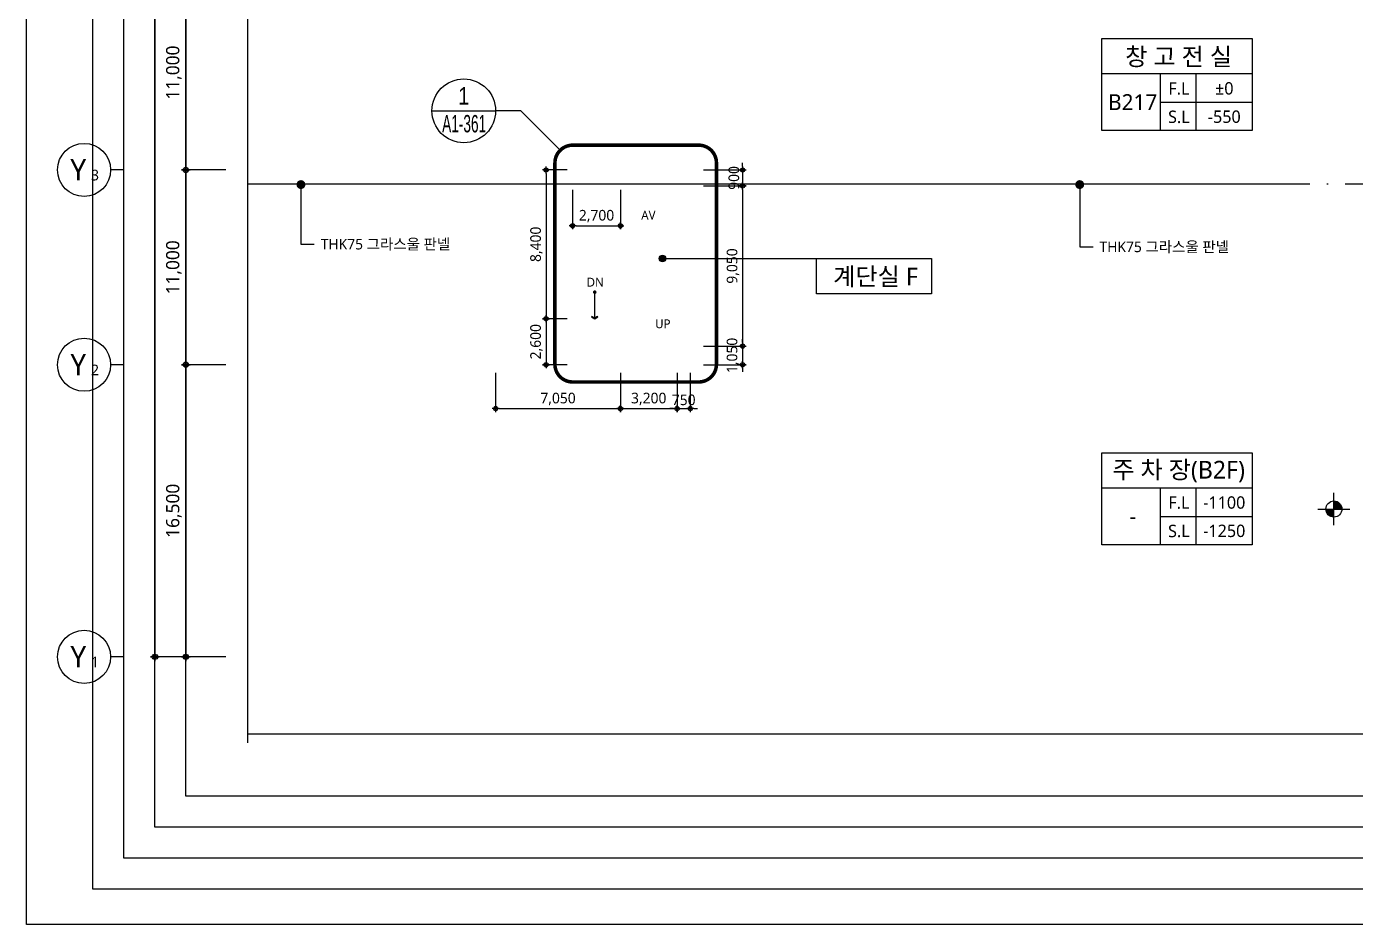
# Model space of a CAD drawing. Header units: millimetres. Extents: x 45782458 to 46215946, y 191740 to 1509539.
# Drawn here: x 46006272 to 46081348, y 1199740 to 1250449 of the extents above; entities that cross this region are included whole.
import ezdxf
from ezdxf.enums import TextEntityAlignment as Align

# ---------------------------------------------------------------- set-up
doc = ezdxf.new("R2010")
doc.units = ezdxf.units.MM
doc.header["$LTSCALE"] = 1000
doc.header["$MEASUREMENT"] = 0
doc.header["$PDSIZE"] = -10
doc.linetypes.add('CEN', pattern=[62, 60, -1, 0, -1])
doc.linetypes.add('SYM$0$DASHDOT', pattern=[1, 0.5, -0.25, 0, -0.25])
doc.layers.get('0').update_dxf_attribs({"linetype": 'CONTINUOUS'})
doc.layers.get('Defpoints').update_dxf_attribs({"color": 171, "linetype": 'CONTINUOUS'})
for name, color, linetype in [('Center(AR)', 30, 'CEN'), ('DIM', 7, 'CONTINUOUS'), ('LED', 7, 'CONTINUOUS'), ('NDIM', 7, 'CONTINUOUS'), ('SYM', 7, 'CONTINUOUS'), ('SYM(AXIS)', 7, 'CONTINUOUS'), ('SYM(STAIR)', 251, 'CONTINUOUS'), ('SYMBOL', 7, 'CONTINUOUS'), ('TEXT(AXIS)', 2, 'CONTINUOUS'), ('TEXT(MIN)', 7, 'CONTINUOUS'), ('TEXT(실명)', 3, 'CONTINUOUS'), ('TEXT-기입', 6, 'CONTINUOUS'), ('TITLE', 7, 'CONTINUOUS'), ('구간정리', 6, 'CONTINUOUS'), ('구간정리-TEXT', 3, 'CONTINUOUS')]:
    doc.layers.add(name, color=color, linetype=linetype)
doc.styles.add('CGS', font='cgse', dxfattribs={"bigfont": 'cgs'})
doc.styles.add('SYM$0$ARIAL', font='arial.ttf')
doc.styles.add('SYM$0$돋움', font='', dxfattribs={"width": 0.9})
doc.styles.add('TE', font='malgun_0.ttf')
doc.styles.add('나눔바른고딕', font='NanumBarunGothic.ttf')
doc.styles.get('SYM$0$돋움').set_extended_font_data('Dotum')
doc.dimstyles.new('BA', dxfattribs={"dimscale": 500, "dimtxt": 3, "dimasz": 1, "dimexe": 1, "dimexo": 5, "dimgap": 0.9, "dimtad": 1, "dimdec": 0, "dimdsep": 46, "dimlunit": 6, "dimtxsty": 'TE', "dimblk": 'DDD', "dimcen": 2.5, "dimclrd": 256, "dimclre": 256, "dimclrt": 3, "dimazin": 2, "dimtfac": 1, "dimtdec": 0, "dimtix": 1, "dimtmove": 2, "dimatfit": 3, "dimldrblk": 'DDD', "dimfxl": 1, "dimtolj": 1, "dimtzin": 0, "dimarcsym": 2})
doc.dimstyles.new('NDIM 1200', dxfattribs={"dimscale": 500, "dimtxt": 3, "dimasz": 1, "dimexe": 2, "dimexo": 2, "dimgap": 1, "dimtad": 1, "dimdec": 0, "dimdsep": 46, "dimtxsty": 'CGS', "dimblk": 'DOT0', "dimcen": 1, "dimdle": 8, "dimclrd": 2, "dimclre": 2, "dimclrt": 2, "dimadec": 0, "dimazin": 0, "dimtfac": 1, "dimtdec": 0, "dimtix": 1, "dimtmove": 2, "dimatfit": 3, "dimldrblk": 'DOT0', "dimfxl": 1, "dimtolj": 1, "dimtzin": 0, "dimlwd": -1, "dimlwe": -1, "dimarcsym": 0})

# ---------------------------------------------------------------- blocks, each defined once
blk = doc.blocks.new('A$C2F20087E')
at = {"layer": 'SYM(AXIS)'}
blk.add_line((600, 0), (600, 300), dxfattribs=at)
blk.add_circle((600, 900), 600, dxfattribs=at)
blk = doc.blocks.new('DDD')
at = {"layer": 'DIM', "color": 0}
for p, q in [((-1, 0), (1, 0)), ((0, -1), (0, 1))]:
    blk.add_line(p, q, dxfattribs=at)
for radius in [0.6, 0.3]:
    blk.add_circle((0, 0), radius, dxfattribs=at)
blk = doc.blocks.new('*D293')
at = {"layer": 'Defpoints', "color": 0, "ltscale": 0.4, "transparency": 16777216}
for p in [(46018772, 1231351), (46015272, 1214851), (46018772, 1214851)]:
    blk.add_point(p, dxfattribs=at)
at = {"layer": 'NDIM', "lineweight": -2, "ltscale": 0.4, "transparency": 16777216}
for p, q in [((46017522, 1231351), (46015022, 1231351)), ((46015272, 1231101), (46015272, 1215101)), ((46017522, 1214851), (46015022, 1214851))]:
    blk.add_line(p, q, dxfattribs=at)
at = {"layer": 'NDIM', "lineweight": -2, "ltscale": 0.4, "transparency": 16777216, "xscale": 250, "yscale": 250, "zscale": 250}
for p, rotation in [((46015272, 1231351), 90), ((46015272, 1214851), 270)]:
    blk.add_blockref('DDD', p, dxfattribs=dict(at, rotation=rotation))
at = {"layer": 'NDIM', "color": 3, "ltscale": 0.4, "transparency": 16777216, "insert": (46014595, 1223101), "char_height": 750, "attachment_point": 5, "rotation": 90, "style": 'TE'}
blk.add_mtext('\\A1;16,500', dxfattribs=at)
blk = doc.blocks.new('*D294')
at = {"layer": 'Defpoints', "color": 0, "ltscale": 0.4, "transparency": 16777216}
for p in [(46018772, 1242351), (46015272, 1231351), (46018772, 1231351)]:
    blk.add_point(p, dxfattribs=at)
at = {"layer": 'NDIM', "lineweight": -2, "ltscale": 0.4, "transparency": 16777216}
for p, q in [((46017522, 1242351), (46015022, 1242351)), ((46015272, 1242101), (46015272, 1231601)), ((46017522, 1231351), (46015022, 1231351))]:
    blk.add_line(p, q, dxfattribs=at)
at = {"layer": 'NDIM', "lineweight": -2, "ltscale": 0.4, "transparency": 16777216, "xscale": 250, "yscale": 250, "zscale": 250}
for p, rotation in [((46015272, 1242351), 90), ((46015272, 1231351), 270)]:
    blk.add_blockref('DDD', p, dxfattribs=dict(at, rotation=rotation))
at = {"layer": 'NDIM', "color": 3, "ltscale": 0.4, "transparency": 16777216, "insert": (46014595, 1236851), "char_height": 750, "attachment_point": 5, "rotation": 90, "style": 'TE'}
blk.add_mtext('\\A1;11,000', dxfattribs=at)
blk = doc.blocks.new('*D295')
at = {"layer": 'Defpoints', "color": 0, "ltscale": 0.4, "transparency": 16777216}
for p in [(46018772, 1253351), (46015272, 1242351), (46018772, 1242351)]:
    blk.add_point(p, dxfattribs=at)
at = {"layer": 'NDIM', "lineweight": -2, "ltscale": 0.4, "transparency": 16777216}
for p, q in [((46017522, 1253351), (46015022, 1253351)), ((46015272, 1253101), (46015272, 1242601)), ((46017522, 1242351), (46015022, 1242351))]:
    blk.add_line(p, q, dxfattribs=at)
at = {"layer": 'NDIM', "lineweight": -2, "ltscale": 0.4, "transparency": 16777216, "xscale": 250, "yscale": 250, "zscale": 250}
for p, rotation in [((46015272, 1253351), 90), ((46015272, 1242351), 270)]:
    blk.add_blockref('DDD', p, dxfattribs=dict(at, rotation=rotation))
at = {"layer": 'NDIM', "color": 3, "ltscale": 0.4, "transparency": 16777216, "insert": (46014595, 1247851), "char_height": 750, "attachment_point": 5, "rotation": 90, "style": 'TE'}
blk.add_mtext('\\A1;11,000', dxfattribs=at)
blk = doc.blocks.new('*D301')
at = {"layer": 'Defpoints', "color": 0, "ltscale": 0.4, "transparency": 16777216}
for p in [(46018772, 1319401), (46013522, 1214851), (46018772, 1214851)]:
    blk.add_point(p, dxfattribs=at)
at = {"layer": 'NDIM', "lineweight": -2, "ltscale": 0.4, "transparency": 16777216}
for p, q in [((46017522, 1319401), (46013272, 1319401)), ((46013522, 1319151), (46013522, 1215101)), ((46017522, 1214851), (46013272, 1214851))]:
    blk.add_line(p, q, dxfattribs=at)
at = {"layer": 'NDIM', "lineweight": -2, "ltscale": 0.4, "transparency": 16777216, "xscale": 250, "yscale": 250, "zscale": 250}
for p, rotation in [((46013522, 1319401), 90), ((46013522, 1214851), 270)]:
    blk.add_blockref('DDD', p, dxfattribs=dict(at, rotation=rotation))
at = {"layer": 'NDIM', "color": 3, "ltscale": 0.4, "transparency": 16777216, "insert": (46012828, 1267351), "char_height": 750, "attachment_point": 5, "rotation": 90, "style": 'TE'}
blk.add_mtext('\\A1;104,550', dxfattribs=at)
blk = doc.blocks.new('A$C31C7260E')
at = {"layer": 'TITLE'}
for points in [[(0, 0), (0, 4000), (13000, 4000), (13000, 0)], [(13000, 0), (0, 0)]]:
    blk.add_lwpolyline(points, dxfattribs=at)
blk = doc.blocks.new('A$C51E23882')
at = {"layer": 'TITLE'}
blk.add_lwpolyline([(8500, 0), (0, 0), (0, 5200), (8500, 5200)], close=True, dxfattribs=at)
for points in [[(8500, 3200), (0, 3200)], [(3300, 3200), (3300, 0)], [(5300, 3200), (5300, 0)], [(3300, 1600), (8500, 1600)]]:
    blk.add_lwpolyline(points, dxfattribs=at)
at = {"layer": 'TITLE', "style": '나눔바른고딕'}
for s, p in [('F.L', (4352, 2378)), ('S.L', (4352, 778))]:
    blk.add_text(s, height=700, dxfattribs=at).set_placement(p, align=Align.MIDDLE)
blk = doc.blocks.new('level')
at = {"layer": 'SYMBOL'}
for p, q in [((0, 4320), (0, -4320)), ((-4320, 0), (4320, 0))]:
    blk.add_line(p, q, dxfattribs=at)
blk.add_circle((0, 0), 2160, dxfattribs=at)
for points in [[(-2160, 0), (0, 2160), (-2127, 381), (-376, 2126)], [(-2127, 381), (-376, 2126), (-2030, 748), (-738, 2029)], [(-2030, 748), (-738, 2029), (-1859, 1104), (-1089, 1863)], [(-1859, 1104), (-1089, 1863), (-1659, 1388), (-1386, 1658)], [(0, -2160), (2160, 0), (381, -2127), (2126, -376)], [(381, -2127), (2126, -376), (748, -2030), (2029, -738)], [(748, -2030), (2029, -738), (1104, -1859), (1863, -1089)], [(1104, -1859), (1863, -1089), (1388, -1659), (1658, -1386)]]:
    blk.add_solid(points, dxfattribs=at)
at = {"layer": 'SYMBOL', "linetype": 'Continuous'}
for points in [[(0, 2160), (-2160, 0), (0, 0)], [(2160, 0), (0, 0), (0, -2160)]]:
    blk.add_solid(points, dxfattribs=at)
blk = doc.blocks.new('*D1039')
at = {"layer": 'Defpoints', "color": 0, "ltscale": 0.4, "transparency": 16777216}
for p in [(46039822, 1231201), (46043022, 1231201), (46043022, 1228874)]:
    blk.add_point(p, dxfattribs=at)
at = {"layer": 'NDIM', "lineweight": -2, "ltscale": 0.4, "transparency": 16777216}
for p, q in [((46039822, 1230901), (46039822, 1228674)), ((46043022, 1230901), (46043022, 1228674)), ((46040022, 1228874), (46042822, 1228874))]:
    blk.add_line(p, q, dxfattribs=at)
at = {"layer": 'NDIM', "lineweight": -2, "ltscale": 0.4, "transparency": 16777216, "xscale": 200, "yscale": 200, "zscale": 200, "rotation": 180}
blk.add_blockref('DDD', (46039822, 1228874), dxfattribs=at)
at = {"layer": 'NDIM', "lineweight": -2, "ltscale": 0.4, "transparency": 16777216, "xscale": 200, "yscale": 200, "zscale": 200}
blk.add_blockref('DDD', (46043022, 1228874), dxfattribs=at)
at = {"layer": 'NDIM', "color": 3, "ltscale": 0.4, "transparency": 16777216, "insert": (46041422, 1229415), "char_height": 600, "attachment_point": 5, "style": 'TE'}
blk.add_mtext('\\A1;3,200', dxfattribs=at)
blk = doc.blocks.new('*D1040')
at = {"layer": 'Defpoints', "color": 0, "ltscale": 0.4, "transparency": 16777216}
for p in [(46043022, 1231201), (46043772, 1231201), (46043772, 1228874)]:
    blk.add_point(p, dxfattribs=at)
at = {"layer": 'NDIM', "lineweight": -2, "ltscale": 0.4, "transparency": 16777216}
for p, q in [((46043022, 1230901), (46043022, 1228674)), ((46043772, 1230901), (46043772, 1228674)), ((46042822, 1228874), (46042622, 1228874)), ((46043022, 1228874), (46043772, 1228874)), ((46043972, 1228874), (46044172, 1228874))]:
    blk.add_line(p, q, dxfattribs=at)
at = {"layer": 'NDIM', "lineweight": -2, "ltscale": 0.4, "transparency": 16777216, "xscale": 200, "yscale": 200, "zscale": 200}
blk.add_blockref('DDD', (46043022, 1228874), dxfattribs=at)
at = {"layer": 'NDIM', "lineweight": -2, "ltscale": 0.4, "transparency": 16777216, "xscale": 200, "yscale": 200, "zscale": 200, "rotation": 180}
blk.add_blockref('DDD', (46043772, 1228874), dxfattribs=at)
at = {"layer": 'NDIM', "color": 3, "ltscale": 0.4, "transparency": 16777216, "insert": (46043397, 1229364), "char_height": 600, "attachment_point": 5, "style": 'TE'}
blk.add_mtext('\\A1;750', dxfattribs=at)
blk = doc.blocks.new('*D1041')
at = {"layer": 'Defpoints', "color": 0, "ltscale": 0.4, "transparency": 16777216}
for p in [(46032772, 1231201), (46039822, 1231201), (46039822, 1228874)]:
    blk.add_point(p, dxfattribs=at)
at = {"layer": 'NDIM', "lineweight": -2, "ltscale": 0.4, "transparency": 16777216}
for p, q in [((46032772, 1230901), (46032772, 1228674)), ((46039822, 1230901), (46039822, 1228674)), ((46032972, 1228874), (46039622, 1228874))]:
    blk.add_line(p, q, dxfattribs=at)
at = {"layer": 'NDIM', "lineweight": -2, "ltscale": 0.4, "transparency": 16777216, "xscale": 200, "yscale": 200, "zscale": 200, "rotation": 180}
blk.add_blockref('DDD', (46032772, 1228874), dxfattribs=at)
at = {"layer": 'NDIM', "lineweight": -2, "ltscale": 0.4, "transparency": 16777216, "xscale": 200, "yscale": 200, "zscale": 200}
blk.add_blockref('DDD', (46039822, 1228874), dxfattribs=at)
at = {"layer": 'NDIM', "color": 3, "ltscale": 0.4, "transparency": 16777216, "insert": (46036297, 1229415), "char_height": 600, "attachment_point": 5, "style": 'TE'}
blk.add_mtext('\\A1;7,050', dxfattribs=at)
blk = doc.blocks.new('*D1037')
at = {"layer": 'Defpoints', "color": 0, "ltscale": 0.4, "transparency": 16777216}
for p in [(46037122, 1233951), (46035622, 1231351), (46037122, 1231351)]:
    blk.add_point(p, dxfattribs=at)
at = {"layer": 'NDIM', "lineweight": -2, "ltscale": 0.4, "transparency": 16777216}
for p, q in [((46036822, 1233951), (46035422, 1233951)), ((46035622, 1233751), (46035622, 1231551)), ((46036822, 1231351), (46035422, 1231351))]:
    blk.add_line(p, q, dxfattribs=at)
at = {"layer": 'NDIM', "lineweight": -2, "ltscale": 0.4, "transparency": 16777216, "xscale": 200, "yscale": 200, "zscale": 200}
for p, rotation in [((46035622, 1233951), 90), ((46035622, 1231351), 270)]:
    blk.add_blockref('DDD', p, dxfattribs=dict(at, rotation=rotation))
at = {"layer": 'NDIM', "color": 3, "ltscale": 0.4, "transparency": 16777216, "insert": (46035082, 1232651), "char_height": 600, "attachment_point": 5, "rotation": 90, "style": 'TE'}
blk.add_mtext('\\A1;2,600', dxfattribs=at)
blk = doc.blocks.new('*D1038')
at = {"layer": 'Defpoints', "color": 0, "ltscale": 0.4, "transparency": 16777216}
for p in [(46037122, 1242351), (46035622, 1233951), (46037122, 1233951)]:
    blk.add_point(p, dxfattribs=at)
at = {"layer": 'NDIM', "lineweight": -2, "ltscale": 0.4, "transparency": 16777216}
for p, q in [((46036822, 1242351), (46035422, 1242351)), ((46035622, 1242151), (46035622, 1234151)), ((46036822, 1233951), (46035422, 1233951))]:
    blk.add_line(p, q, dxfattribs=at)
at = {"layer": 'NDIM', "lineweight": -2, "ltscale": 0.4, "transparency": 16777216, "xscale": 200, "yscale": 200, "zscale": 200}
for p, rotation in [((46035622, 1242351), 90), ((46035622, 1233951), 270)]:
    blk.add_blockref('DDD', p, dxfattribs=dict(at, rotation=rotation))
at = {"layer": 'NDIM', "color": 3, "ltscale": 0.4, "transparency": 16777216, "insert": (46035082, 1238151), "char_height": 600, "attachment_point": 5, "rotation": 90, "style": 'TE'}
blk.add_mtext('\\A1;8,400', dxfattribs=at)
blk = doc.blocks.new('*D1042')
at = {"layer": 'Defpoints', "color": 0, "ltscale": 0.4, "transparency": 16777216}
for p in [(46044222, 1232401), (46044222, 1231351), (46046722, 1231351)]:
    blk.add_point(p, dxfattribs=at)
at = {"layer": 'NDIM', "lineweight": -2, "ltscale": 0.4, "transparency": 16777216}
for p, q in [((46046722, 1232601), (46046722, 1232801)), ((46044522, 1232401), (46046922, 1232401)), ((46046722, 1232401), (46046722, 1231351)), ((46044522, 1231351), (46046922, 1231351)), ((46046722, 1231151), (46046722, 1230951))]:
    blk.add_line(p, q, dxfattribs=at)
at = {"layer": 'NDIM', "lineweight": -2, "ltscale": 0.4, "transparency": 16777216, "xscale": 200, "yscale": 200, "zscale": 200}
for p, rotation in [((46046722, 1232401), 270), ((46046722, 1231351), 90)]:
    blk.add_blockref('DDD', p, dxfattribs=dict(at, rotation=rotation))
at = {"layer": 'NDIM', "color": 3, "ltscale": 0.4, "transparency": 16777216, "insert": (46046180, 1231876), "char_height": 600, "attachment_point": 5, "rotation": 90, "style": 'TE'}
blk.add_mtext('\\A1;1,050', dxfattribs=at)
blk = doc.blocks.new('*D1043')
at = {"layer": 'Defpoints', "color": 0, "ltscale": 0.4, "transparency": 16777216}
for p in [(46044222, 1241451), (46044222, 1232401), (46046722, 1232401)]:
    blk.add_point(p, dxfattribs=at)
at = {"layer": 'NDIM', "lineweight": -2, "ltscale": 0.4, "transparency": 16777216}
for p, q in [((46044522, 1241451), (46046922, 1241451)), ((46046722, 1241251), (46046722, 1232601)), ((46044522, 1232401), (46046922, 1232401))]:
    blk.add_line(p, q, dxfattribs=at)
at = {"layer": 'NDIM', "lineweight": -2, "ltscale": 0.4, "transparency": 16777216, "xscale": 200, "yscale": 200, "zscale": 200}
for p, rotation in [((46046722, 1241451), 90), ((46046722, 1232401), 270)]:
    blk.add_blockref('DDD', p, dxfattribs=dict(at, rotation=rotation))
at = {"layer": 'NDIM', "color": 3, "ltscale": 0.4, "transparency": 16777216, "insert": (46046182, 1236926), "char_height": 600, "attachment_point": 5, "rotation": 90, "style": 'TE'}
blk.add_mtext('\\A1;9,050', dxfattribs=at)
blk = doc.blocks.new('*D1044')
at = {"layer": 'Defpoints', "color": 0, "ltscale": 0.4, "transparency": 16777216}
for p in [(46044222, 1242351), (46044222, 1241451), (46046722, 1241451)]:
    blk.add_point(p, dxfattribs=at)
at = {"layer": 'NDIM', "lineweight": -2, "ltscale": 0.4, "transparency": 16777216}
for p, q in [((46046722, 1242551), (46046722, 1242751)), ((46044522, 1242351), (46046922, 1242351)), ((46046722, 1242351), (46046722, 1241451)), ((46044522, 1241451), (46046922, 1241451)), ((46046722, 1241251), (46046722, 1241051))]:
    blk.add_line(p, q, dxfattribs=at)
at = {"layer": 'NDIM', "lineweight": -2, "ltscale": 0.4, "transparency": 16777216, "xscale": 200, "yscale": 200, "zscale": 200}
for p, rotation in [((46046722, 1242351), 270), ((46046722, 1241451), 90)]:
    blk.add_blockref('DDD', p, dxfattribs=dict(at, rotation=rotation))
at = {"layer": 'NDIM', "color": 3, "ltscale": 0.4, "transparency": 16777216, "insert": (46046232, 1241901), "char_height": 600, "attachment_point": 5, "rotation": 90, "style": 'TE'}
blk.add_mtext('\\A1;900', dxfattribs=at)
blk = doc.blocks.new('*D1051')
at = {"layer": 'Defpoints', "color": 0, "ltscale": 0.4, "transparency": 16777216}
for p in [(46037122, 1241526), (46039822, 1241526), (46039822, 1239199)]:
    blk.add_point(p, dxfattribs=at)
at = {"layer": 'NDIM', "lineweight": -2, "ltscale": 0.4, "transparency": 16777216}
for p, q in [((46037122, 1241226), (46037122, 1238999)), ((46039822, 1241226), (46039822, 1238999)), ((46037322, 1239199), (46039622, 1239199))]:
    blk.add_line(p, q, dxfattribs=at)
at = {"layer": 'NDIM', "lineweight": -2, "ltscale": 0.4, "transparency": 16777216, "xscale": 200, "yscale": 200, "zscale": 200, "rotation": 180}
blk.add_blockref('DDD', (46037122, 1239199), dxfattribs=at)
at = {"layer": 'NDIM', "lineweight": -2, "ltscale": 0.4, "transparency": 16777216, "xscale": 200, "yscale": 200, "zscale": 200}
blk.add_blockref('DDD', (46039822, 1239199), dxfattribs=at)
at = {"layer": 'NDIM', "color": 3, "ltscale": 0.4, "transparency": 16777216, "insert": (46038472, 1239740), "char_height": 600, "attachment_point": 5, "style": 'TE'}
blk.add_mtext('\\A1;2,700', dxfattribs=at)
blk = doc.blocks.new('DOT0')
blk.add_line((-3, 0), (3, 0))
at = {"color": 6}
blk.add_circle((0, 0), 0.75, dxfattribs=at)
blk = doc.blocks.new('SYM$0$det-tar-wi')
at = {"layer": '구간정리', "ltscale": 0.2}
blk.add_line((0, 0), (11, 0), dxfattribs=at)
blk.add_circle((5.5, 0), 5.5, dxfattribs=at)
at = {"layer": '구간정리-TEXT', "color": 3, "style": 'SYM$0$ARIAL'}
blk.add_attdef('2', text='', height=3, dxfattribs=at).set_placement((5.5, 2.58), align=Align.MIDDLE_CENTER)
at = {"layer": '구간정리-TEXT', "color": 3, "style": 'SYM$0$ARIAL', "width": 0.6}
blk.add_attdef('A1.00', text='', height=3, dxfattribs=at).set_placement((5.57, -2.22), align=Align.MIDDLE_CENTER)

msp = doc.modelspace()

# ---------------------------------------------------------------- hatches: boundary and pattern name
at = {"layer": 'LED'}
h = msp.add_hatch(color=256, dxfattribs=at)
h.dxf.hatch_style = 1
edge = h.paths.add_edge_path()
edge.add_arc((46042197.3, 1237351.3), 180, 180, 540, ccw=False)

# ---------------------------------------------------------------- linework, layer by layer
at = {"ltscale": 10000}
msp.add_lwpolyline([(46042197.3, 1237351.3), (46050897.3, 1237351.3)], dxfattribs=at)
at = {"layer": 'Center(AR)'}
msp.add_line((46018772.4, 1241563.8), (46121134.8, 1241563.8), dxfattribs=at)
at = {"layer": 'Defpoints'}
for points in [[(46182972.3, 1199740.2), (46006272.3, 1199740.2), (46006272.3, 1337440.2), (46182972.3, 1337440.2)], [(46180972.3, 1201740.2), (46010022.3, 1201740.2), (46010022.3, 1335440.2), (46180972.3, 1335440.2)], [(46179222.3, 1203490.2), (46011772.3, 1203490.2), (46011772.3, 1333690.2), (46179222.3, 1333690.2)], [(46177472.3, 1205240.2), (46013522.3, 1205240.2), (46013522.3, 1331940.2), (46177472.3, 1331940.2)], [(46175722.3, 1206990.2), (46015272.3, 1206990.2), (46015272.3, 1330190.2), (46175722.3, 1330190.2)], [(46143042.2, 1210490.2), (46018772.3, 1210490.2), (46018772.3, 1326690.2), (46143042.2, 1326690.2)], [(46172222.3, 1210490.2), (46018772.3, 1210490.2), (46018772.3, 1326690.2), (46172222.3, 1326690.2)]]:
    msp.add_lwpolyline(points, close=True, dxfattribs=at)
at = {"layer": 'LED', "ltscale": 10000}
for p, q in [((46021772.3, 1238162.8), (46022526.4, 1238162.8)), ((46065772.3, 1238011.4), (46066526.4, 1238011.4))]:
    msp.add_line(p, q, dxfattribs=at)
at = {"layer": 'LED'}
msp.add_circle((46042197.3, 1237351.3), 180, dxfattribs=at)
at = {"layer": 'SYM', "color": 8}
msp.add_lwpolyline([(46018772.3, 1209990.2), (46018772.4, 1268490.2), (46018572.3, 1268590.2), (46018972.3, 1268590.2), (46018772.3, 1268690.2), (46018772.3, 1327190.2)], dxfattribs=at)
at = {"layer": 'SYM(STAIR)', "const_width": 100}
msp.add_lwpolyline([(46038322.3, 1235451.3, -1), (46038422.3, 1235451.3, -1)], format="xyb", close=True, dxfattribs=at)
at = {"layer": 'SYM(STAIR)'}
msp.add_lwpolyline([(46038372.3, 1233951.3), (46038372.3, 1235451.3)], dxfattribs=at)
msp.add_lwpolyline([(46038547.5, 1234052.5), (46038533.2, 1234077.3), (46038372.3, 1233984.4), (46038211.4, 1234077.3), (46038197.1, 1234052.5), (46038372.3, 1233951.3)], close=True, dxfattribs=at)
at = {"layer": '구간정리', "ltscale": 0.2}
msp.add_lwpolyline([(46036422.3, 1243465.5), (46034194.9, 1245692.9), (46032772.3, 1245692.9)], dxfattribs=at)
at = {"layer": '구간정리', "linetype": 'SYM$0$DASHDOT', "ltscale": 2, "const_width": 200}
msp.add_lwpolyline([(46044247.3, 1230376.3), (46037122.3, 1230376.3, -0.4142136), (46036122.3, 1231376.3), (46036122.3, 1242751.3, -0.4142136), (46037122.3, 1243751.3), (46044247.3, 1243751.3, -0.4142136), (46045247.3, 1242751.3), (46045247.3, 1231376.3, -0.4142136)], format="xyb", close=True, dxfattribs=at)

# ---------------------------------------------------------------- block references
for p in [(46067022.3, 1244574.2), (46067022.3, 1221182)]:
    msp.add_blockref('A$C51E23882', p)
at = {"xscale": 2.500000000000049, "yscale": 2.500000000000049, "zscale": 2.500000000000049, "rotation": 90}
for p in [(46011772.3, 1240851.3), (46011772.3, 1229851.3), (46011772.3, 1213351.3)]:
    msp.add_blockref('A$C2F20087E', p, dxfattribs=at)
at = {"xscale": 0.5, "yscale": 0.5, "zscale": 0.5}
msp.add_blockref('A$C31C7260E', (46050897.3, 1235351.3), dxfattribs=at)
at = {"layer": 'SYMBOL', "xscale": 0.210048437524453, "yscale": 0.210048437524453, "zscale": 0.210048437524453, "rotation": 90}
msp.add_blockref('level', (46080132.8, 1223201.5), dxfattribs=at)
at = {"layer": '구간정리'}
ref = msp.add_blockref('SYM$0$det-tar-wi', (46029172.3, 1245692.9), dxfattribs=dict(at, xscale=327.2727272727273, yscale=327.2727272727273, zscale=327.2727272727273))
ref.add_attrib('A1.00', 'A1-361', dxfattribs={"layer": '구간정리-TEXT', "color": 3, "height": 981.82, "style": 'SYM$0$돋움', "width": 0.6}).set_placement((46030994.3, 1244965.3), align=Align.MIDDLE_CENTER)
ref.add_attrib('2', '1', dxfattribs={"layer": '구간정리-TEXT', "color": 3, "height": 981.8, "style": 'SYM$0$돋움', "width": 0.9}).set_placement((46030972.3, 1246538.3), align=Align.MIDDLE_CENTER)

# ---------------------------------------------------------------- texts
at = {"layer": 'TEXT(AXIS)', "style": '나눔바른고딕'}
for s, height, p in [('Y', 1200, (46009193.2, 1242361.3)), ('3', 600, (46010141.3, 1242061.4)), ('Y', 1200, (46009193.2, 1231361.3)), ('2', 600, (46010141.3, 1231061.4)), ('Y', 1200, (46009193.2, 1214861.3)), ('1', 600, (46010141.3, 1214561.4))]:
    msp.add_text(s, height=height, dxfattribs=at).set_placement(p, align=Align.MIDDLE)
at = {"layer": 'TEXT(MIN)', "style": '나눔바른고딕'}
for s, p in [('AV', (46041402.1, 1239797.3)), ('DN', (46038398.8, 1236013.7)), ('UP', (46042218.5, 1233663.7))]:
    msp.add_text(s, height=500, dxfattribs=at).set_placement(p, align=Align.MIDDLE_CENTER)
for p in [(46030205.4, 1238161.3), (46074205.4, 1238009.9)]:
    msp.add_text('THK75 그라스울 판넬', height=600, dxfattribs=at).set_placement(p, align=Align.MIDDLE_RIGHT)
at = {"layer": 'TEXT(실명)', "style": '나눔바른고딕'}
for s, p in [('창 고 전 실', (46071360, 1248768.3)), ('계단실 F', (46054235, 1236345.5)), ('주 차 장(B2F)', (46071360, 1225376.1))]:
    msp.add_text(s, height=1000, dxfattribs=at).set_placement(p, align=Align.MIDDLE)
at = {"layer": 'TEXT-기입', "style": '나눔바른고딕'}
for s, height, p in [('±0', 700, (46073938.4, 1246962.1)), ('B217', 900, (46068763.6, 1246187.5)), ('-550', 700, (46073938.4, 1245362.1)), ('-1100', 700, (46073938.4, 1223569.9)), ('-', 900, (46068763.6, 1222795.3)), ('-1250', 700, (46073938.4, 1221969.9))]:
    msp.add_text(s, height=height, dxfattribs=at).set_placement(p, align=Align.MIDDLE)

# ---------------------------------------------------------------- dimensions: what is measured, and where the dimension line sits
at = {"layer": 'NDIM', "ltscale": 0.4}
dim = msp.add_linear_dim(base=(46013522.3, 1214851.3), p1=(46018772.3, 1319401.3), p2=(46018772.3, 1214851.3), angle=270, dimstyle='BA', override={"dimscale": 250}, dxfattribs=at)
dim.commit()
dim.dimension.update_dxf_attribs({"geometry": '*D301', "text_midpoint": (46012828.2, 1267351.3), "dimtype": 160})
for base, p1, p2, override, picture, middle in [((46015272.3, 1242351.3), (46018772.3, 1253351.3), (46018772.3, 1242351.3), {"dimscale": 250}, '*D295', (46014594.9, 1247851.3)), ((46015272.3, 1231351.3), (46018772.3, 1242351.3), (46018772.3, 1231351.3), {"dimscale": 250}, '*D294', (46014594.9, 1236851.3)), ((46035622.3, 1233951.3), (46037122.3, 1242351.3), (46037122.3, 1233951.3), {"dimscale": 200, "dimexo": 1.5}, '*D1038', (46035082, 1238151.3)), ((46046722.3, 1241451.3), (46044222.3, 1242351.3), (46044222.3, 1241451.3), {"dimscale": 200, "dimexo": 1.5}, '*D1044', (46046232.3, 1241901.3)), ((46046722.3, 1232401.3), (46044222.3, 1241451.3), (46044222.3, 1232401.3), {"dimscale": 200, "dimexo": 1.5}, '*D1043', (46046182, 1236926.3)), ((46035622.3, 1231351.3), (46037122.3, 1233951.3), (46037122.3, 1231351.3), {"dimscale": 200, "dimexo": 1.5}, '*D1037', (46035082, 1232651.3)), ((46046722.3, 1231351.3), (46044222.3, 1232401.3), (46044222.3, 1231351.3), {"dimscale": 200, "dimexo": 1.5}, '*D1042', (46046180.4, 1231876.3)), ((46015272.3, 1214851.3), (46018772.3, 1231351.3), (46018772.3, 1214851.3), {"dimscale": 250}, '*D293', (46014594.9, 1223101.3))]:
    dim = msp.add_linear_dim(base=base, p1=p1, p2=p2, angle=270, dimstyle='BA', override=override, dxfattribs=at)
    dim.commit()
    dim.dimension.update_dxf_attribs({"geometry": picture, "text_midpoint": middle})
for base, p1, p2, picture, middle in [((46039822.3, 1239199.4), (46037122.3, 1241526.3), (46039822.3, 1241526.3), '*D1051', (46038472.3, 1239739.7)), ((46039822.3, 1228874.4), (46032772.3, 1231201.3), (46039822.3, 1231201.3), '*D1041', (46036297.3, 1229414.7)), ((46043022.3, 1228874.4), (46039822.3, 1231201.3), (46043022.3, 1231201.3), '*D1039', (46041422.3, 1229414.7)), ((46043772.3, 1228874.4), (46043022.3, 1231201.3), (46043772.3, 1231201.3), '*D1040', (46043397.3, 1229364.4))]:
    dim = msp.add_linear_dim(base=base, p1=p1, p2=p2, dimstyle='BA', override={"dimscale": 200, "dimexo": 1.5}, dxfattribs=at)
    dim.commit()
    dim.dimension.update_dxf_attribs({"geometry": picture, "text_midpoint": middle})

# ---------------------------------------------------------------- leaders
at = {"layer": 'LED', "ltscale": 10000}
for points in [[(46021772.3, 1241526.3), (46021772.3, 1238162.8)], [(46065772.3, 1241526.3), (46065772.3, 1238011.4)]]:
    msp.add_leader(points, dimstyle='NDIM 1200', override={"dimasz": 1, "dimtad": 0, "dimclrd": 256, "dimldrblk": 'Dot'}, dxfattribs=at)

doc.saveas('drawing.dxf')
